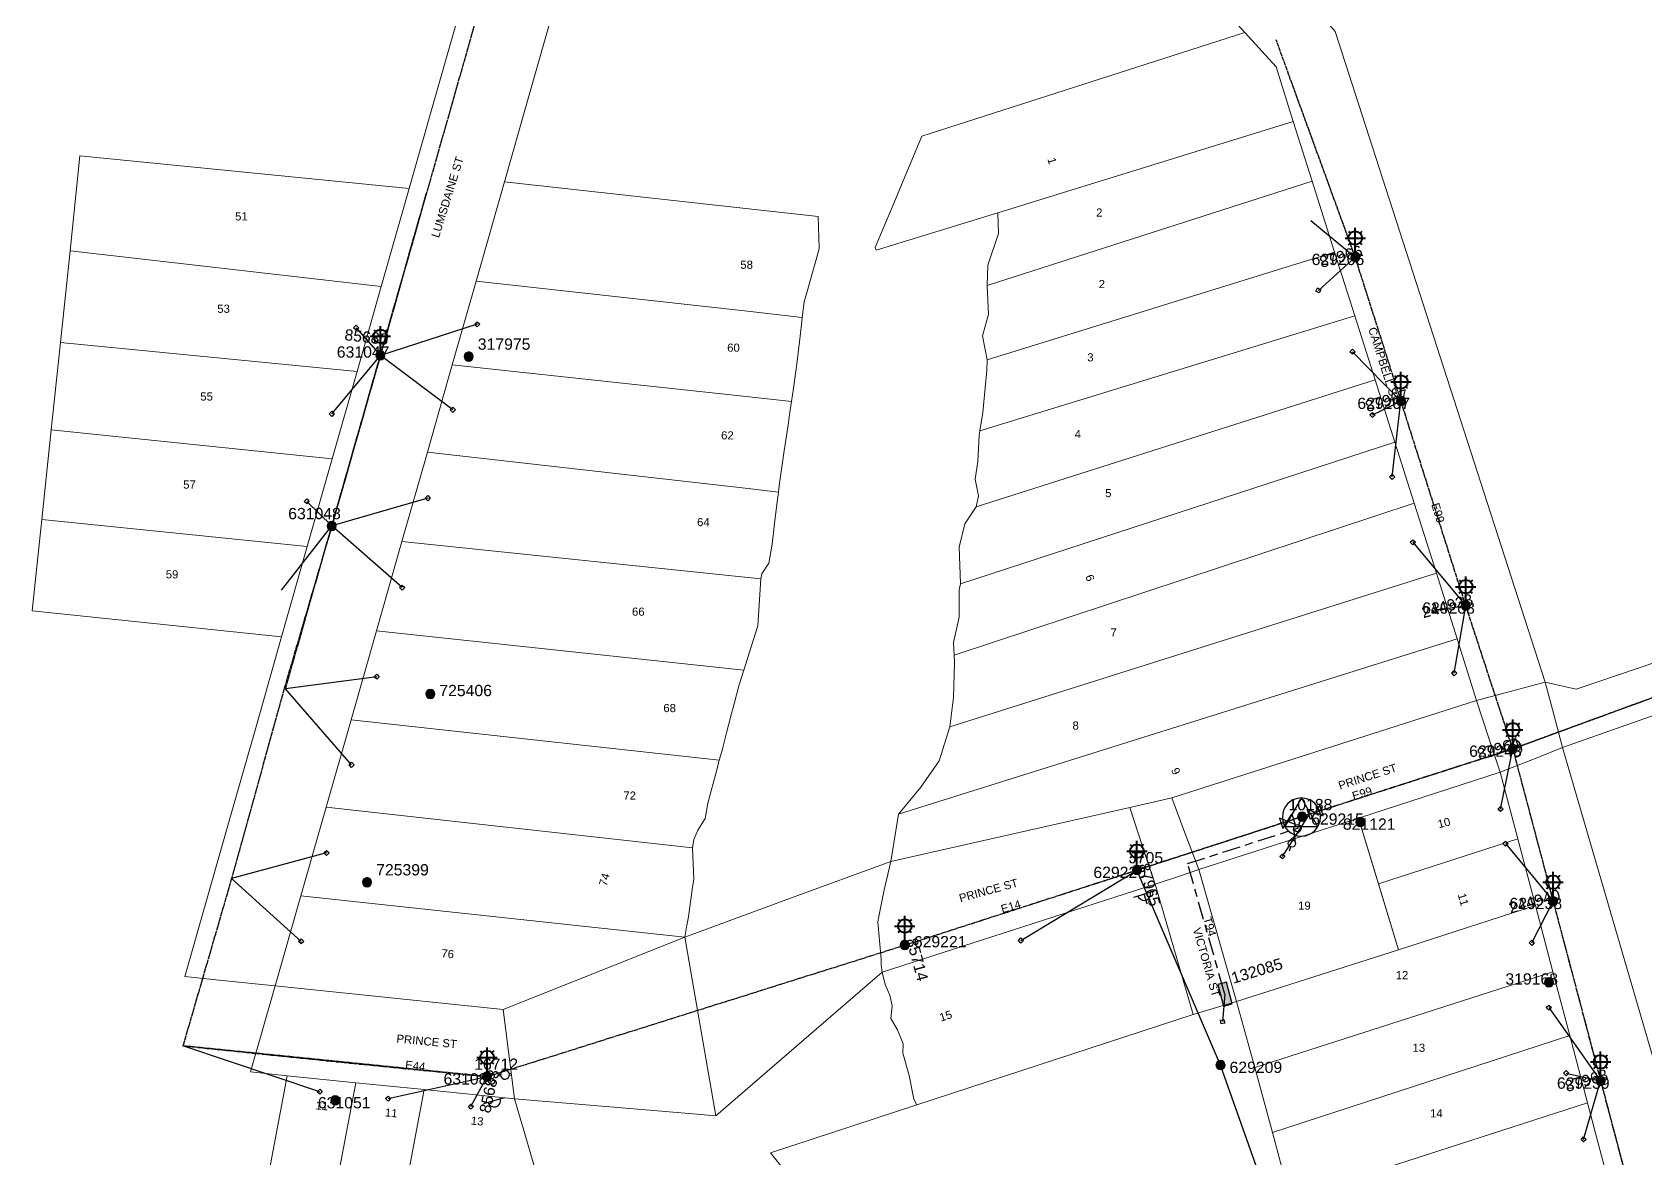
# Model space of a CAD drawing. Header units: metres. Extents: x 279631 to 281436, y 6214523 to 6215859.
# Drawn here: x 279630.8 to 279988, y 6215229 to 6215478.3 of the extents above; entities that cross this region are included whole.
import ezdxf
from ezdxf.enums import TextEntityAlignment as Align

# ---------------------------------------------------------------- set-up
doc = ezdxf.new("R2010")
doc.units = ezdxf.units.M
doc.linetypes.add('Cable Exist OH', pattern=[1, 1, 0])
doc.linetypes.add('Cable Exist UG', pattern=[8.2, 4, -1.2, 1.8, -1.2])
doc.layers.get('0').update_dxf_attribs({"color": 6})
doc.layers.add('Cadastre Land Parcels_SP_EXT', color=9, linetype='Continuous', lineweight=5)
doc.layers.add('Cadastre Roads_SP_EXT', color=9, linetype='Continuous', lineweight=5)
for name, color, linetype in [('Equip_LV_EXT', 7, 'Continuous'), ('Equip_SP_HV_EXT', 7, 'Continuous'), ('Equip_SP_LV_EXT', 7, 'Continuous'), ('Equip_SP_SL_EXT', 7, 'Continuous'), ('Mains_HV_EXT', 7, 'Continuous'), ('Mains_LV_EXT', 7, 'Continuous'), ('Mains_SL_EXT', 7, 'Continuous'), ('Services_SP_EXT', 7, 'Continuous'), ('Sub_SP_TR_HV_LV_EXT', 7, 'Continuous'), ('SupportsOH_SP_TR_HV_LV_SL_EXT', 7, 'Continuous'), ('SupportsUG_SP_LV_EXT', 7, 'Continuous')]:
    doc.layers.add(name, color=color, linetype=linetype)
doc.styles.add('iecARIAL', font='arial.ttf', dxfattribs={"height": 2})
doc.styles.add('POLE_LABEL', font='arial.ttf')
doc.styles.get("Standard").update_dxf_attribs({"font": 'arial.ttf'})

# ---------------------------------------------------------------- blocks, each defined once
blk = doc.blocks.new('SUB_POLE_EXT')
blk.add_wipeout([(0, 4.22), (0.42, 4.2), (0.83, 4.14), (1.21, 4.05), (1.62, 3.9), (1.99, 3.72), (2.35, 3.51), (2.68, 3.26), (2.99, 2.99), (3.28, 2.66), (3.52, 2.34), (3.76, 1.92), (3.9, 1.62), (4.04, 1.23), (4.18, 0.63), (4.22, 0), (4.18, -0.61), (4.06, -1.15), (3.9, -1.62), (3.58, -2.24), (3.22, -2.73), (2.97, -3.01), (2.68, -3.26), (2.36, -3.5), (2, -3.72), (1.64, -3.89), (1.25, -4.03), (0.82, -4.14), (0.42, -4.2), (0, -4.22), (-0.41, -4.2), (-0.8, -4.15), (-1.21, -4.05), (-1.62, -3.9), (-1.99, -3.73), (-2.35, -3.51), (-2.68, -3.26), (-2.96, -3.02), (-3.23, -2.72), (-3.51, -2.35), (-3.71, -2.01), (-3.91, -1.6), (-4.05, -1.21), (-4.16, -0.76), (-4.22, -0.14), (-4.21, 0.39), (-4.14, 0.83), (-4.03, 1.27), (-3.9, 1.63), (-3.71, 2.02), (-3.5, 2.37), (-3.28, 2.67), (-2.99, 2.99), (-2.68, 3.27), (-2.33, 3.52), (-1.98, 3.73), (-1.63, 3.9), (-1.2, 4.05), (-0.78, 4.15), (-0.4, 4.21)])
blk.add_line((2.16, 0.48), (2.16, 0.48, 0))
blk.add_lwpolyline([(-4.22, 0, 1), (4.22, 0, 1)], format="xyb", close=True)
blk.add_lwpolyline([(2.14, 0.52), (0, 4.22), (-3.66, -2.11), (3.66, -2.11)], close=True)
for tag, height, flags, p in [('STREET_CODE', 0.2, 9, (1.5, 0)), ('ASSET_NUM', 2.5, 8, (2, 2)), ('CONSTRUCTED_VOLTAGE', 0.2, 9, (1.5, -0.2)), ('OPERATING_VOLTAGE', 0.2, 9, (1.5, -0.6)), ('OPERATED_BY', 0.2, 9, (1.5, -0.8)), ('ORIENTATION', 0.2, 9, (1.5, -1.2)), ('OWNED_BY', 0.2, 9, (1.5, -1.4)), ('SECONDARY_VOLTAGE', 0.2, 9, (1.5, -1.6)), ('STATE', 0.2, 9, (1.5, -1.8)), ('SUBSTATION_TYPE', 0.2, 9, (1.5, -2)), ('STREETNAME', 0.2, 9, (1.5, -2.8)), ('SUBURB', 0.2, 9, (1.5, -3)), ('Z', 0.2, 1, (1.5, -3.4)), ('NO_PHASES', 0.2, 9, (1.5, -0.4)), ('MAINTAINED_BY', 0.2, 9, (1.5, -1)), ('USAGE', 0.2, 9, (1.5, -2.2)), ('LEGEND', 0.2, 9, (1.5, -2.4)), ('LOCATION', 0.2, 9, (1.5, -2.6)), ('NOTES', 0.2, 9, (1.5, -3.2))]:
    blk.add_attdef(tag, text='', height=height, dxfattribs=dict(flags=flags)).set_placement(p, align=Align.MIDDLE_LEFT)
blk = doc.blocks.new('PILLAR_EXT')
blk.add_hatch(color=256).paths.add_polyline_path([(-2.475, 0.99), (-2.475, -0.99), (2.475, -0.99), (2.475, 0.99)])
blk.add_lwpolyline([(-2.475, -0.99), (2.475, -0.99), (2.475, 0.99), (-2.475, 0.99)], close=True)
at = {"style": 'iecARIAL', "flags": 8}
blk.add_attdef('ASSET_NUM', (1.5, 3.5), '', height=2.5, dxfattribs=at)
for tag, p, flags in [('OWNED_BY', (0, -0.2), 9), ('STATE', (0, -0.4), 9), ('SUPPORT_TYPE', (0, -0.6), 9), ('STREETNAME', (0, -1.8), 9), ('SUBURB', (0, -2), 1), ('USAGE', (0, -0.8), 9), ('LEGEND', (0, -1), 9), ('LOCATION', (0, -1.2), 9), ('NOTES', (0, -1.4), 9), ('PARENT', (0, -1.6), 9)]:
    blk.add_attdef(tag, p, '', height=0.2, dxfattribs=dict(flags=flags))
blk = doc.blocks.new('LV_OH_LINKS_OPEN_EXT')
for p, q in [((-0.17, 4.97), (-0.17, 5.46)), ((0.17, 4.97), (0.17, 5.46)), ((-0.17, 3), (-0.17, 2.5)), ((0.17, 3), (0.17, 2.5))]:
    blk.add_line(p, q)
blk.add_lwpolyline([(0, 2.99, 1), (0, 4.98, 1)], format="xyb", close=True)
at = {"flags": 9}
for tag, p in [('ACTUAL_STATUS', (0, 0)), ('CONSTRUCTED_VOLTAGE', (0, -0.2)), ('OPERATING_VOLTAGE', (0, -0.6)), ('ORIENTATION', (0, -0.8)), ('OWNED_BY', (0, -1)), ('STATE', (0, -1.2)), ('SWITCH_TYPE', (0, -1.4)), ('NO_PHASES', (0, -0.4)), ('USAGE', (0, -1.6)), ('LEGEND', (0, -1.8)), ('NOTES', (0, -2))]:
    blk.add_attdef(tag, text='', height=0.2, dxfattribs=at).set_placement(p, align=Align.MIDDLE_LEFT)
at = {"flags": 1}
blk.add_attdef('Z', (0, 0), '', height=0.2, dxfattribs=at)
blk = doc.blocks.new('LV_OH_LINKS_DISTFUSE_EXT')
for p, q in [((0, 0), (0.96, 0)), ((3.84, 0), (4.8, 0))]:
    blk.add_line(p, q)
blk.add_lwpolyline([(3.84, -1.2), (3.84, 1.2), (0.96, -1.2), (0.96, 1.2)], close=True)
at = {"flags": 9}
for tag, p in [('ACTUAL_STATUS', (0, 0)), ('CONSTRUCTED_VOLTAGE', (0, -0.2)), ('OPERATING_VOLTAGE', (0, -0.6)), ('ORIENTATION', (0, -0.8)), ('OWNED_BY', (0, -1)), ('STATE', (0, -1.2)), ('SWITCH_TYPE', (0, -1.4)), ('NO_PHASES', (0, -0.4)), ('USAGE', (0, -1.6)), ('NOTES', (0, -1.8))]:
    blk.add_attdef(tag, text='', height=0.2, dxfattribs=at).set_placement(p, align=Align.MIDDLE_LEFT)
at = {"flags": 1}
blk.add_attdef('Z', (0, 0), '', height=0.2, dxfattribs=at)
blk = doc.blocks.new('SL_LANTERN_EXT')
at = {"lineweight": 40}
for p, q in [((-2.25, 4.22), (2.25, 4.22)), ((-1.46, 5.68), (-1.06, 5.28)), ((0, 1.97), (0, 6.47)), ((1.46, 5.68), (1.06, 5.28)), ((-1.46, 2.76), (-1.06, 3.16)), ((0, 0), (0, 2.72)), ((1.46, 2.76), (1.06, 3.16))]:
    blk.add_line(p, q, dxfattribs=at)
blk.add_circle((0, 4.22), 1.5, dxfattribs=at)
at = {"style": 'iecARIAL', "flags": 8}
blk.add_attdef('ASSET_NUM', (1.5, 1.5), '', height=2.5, dxfattribs=at)
for tag, p, height, flags in [('OPERATING_VOLTAGE', (0.98, -1.65), 0.2, 9), ('ORIENTATION', (0.98, -1.85), 0.2, 9), ('OWNED_BY', (0.98, -2.05), 0.2, 9), ('STATE', (0.98, -2.25), 0.2, 9), ('CONSTRUCTED_VOLTAGE', (0.98, -0.65), 0.2, 9), ('CONTROL_TYPE', (0.98, -0.85), 0.2, 9), ('LANTERN_PURPOSE', (0.98, -1.05), 0.2, 9), ('LANTERN_TYPE', (0.98, -1.25), 0.2, 9), ('NO_PHASES', (0.98, -1.45), 0.2, 9), ('USAGE', (0.98, -2.45), 0.2, 9), ('CEXIST', (0.98, -2.65), 0.2, 9), ('CNEW', (0.98, -2.85), 0.2, 9), ('CNUMBER', (0.98, -3.05), 0.2, 9), ('CREMOVE', (0.98, -3.25), 0.2, 9), ('CREPLACE', (0.98, -3.45), 0.2, 9), ('LKINGHEIGHT', (0.98, -3.65), 0.2, 9), ('LNUMBER', (2.18, -3.25), 2.5, 8), ('LBRACKET', (0.98, -3.85), 0.2, 9), ('LBRACKETVOCAB', (0.98, -4.05), 0.2, 9), ('LCATEGORY', (0.98, -4.25), 0.2, 9), ('LCHARGE1', (0.98, -4.45), 0.2, 9), ('LCHARGE1PERCENT', (0.98, -4.65), 0.2, 9), ('LCHARGE2', (0.98, -4.85), 0.2, 9), ('LCHARGE2PERCENT', (0.98, -5.05), 0.2, 9), ('LCHARGE3', (0.98, -5.25), 0.2, 9), ('LCHARGE3PERCENT', (0.98, -5.45), 0.2, 9), ('LEXIST', (0.98, -5.65), 0.2, 9), ('LLAMP', (0.98, -5.85), 0.2, 9), ('LLAMPVOCAB', (0.98, -6.05), 0.2, 9), ('LMAST', (0.98, -6.25), 0.2, 9), ('LMASTVOCAB', (0.98, -6.45), 0.2, 9), ('LNEW', (0.98, -6.65), 0.2, 9), ('LANTNUMBER', (0.98, -6.85), 0.2, 9), ('LOUTREACH', (0.98, -7.25), 0.2, 9), ('STREETNAME', (0.98, -9.25), 0.2, 9), ('SUBURB', (0.98, -9.45), 0.2, 1), ('LOUTREACHVOCAB', (0.98, -7.45), 0.2, 9), ('LRATECODE', (0.98, -7.65), 0.2, 9), ('LREMOVE', (0.98, -7.85), 0.2, 9), ('LREPLACE', (0.98, -8.05), 0.2, 9), ('LTYPE', (0.98, -8.25), 0.2, 9), ('LTYPEVOCAB', (0.98, -8.45), 0.2, 9), ('LEGEND', (0.98, -8.65), 0.2, 9), ('LOCATION', (0.98, -8.85), 0.2, 9), ('NOTES', (0.98, -9.05), 0.2, 9)]:
    blk.add_attdef(tag, p, '', height=height, dxfattribs=dict(flags=flags))
blk = doc.blocks.new('CCP_EXT')
blk.add_wipeout([(0, 0.57), (0.57, 0), (0, -0.57), (-0.57, 0)])
blk.add_lwpolyline([(-0.57, 0), (0, 0.57), (0.57, 0), (0, -0.57), (-0.57, 0)])
at = {"flags": 1}
blk.add_attdef('Z', (0, 0), '', height=0.2, dxfattribs=at)
at = {"flags": 9}
for tag, p in [('CCP_TYPE', (0, 0)), ('CONSTRUCTED_VOLTAGE', (0, -0.2)), ('OPERATING_VOLTAGE', (0, -0.6)), ('ORIENTATION', (0, -0.8)), ('OWNED_BY', (0, -1)), ('STATE', (0, -1.8)), ('NO_PHASES', (0, -0.4)), ('USAGE', (0, -1.2)), ('LEGEND', (0, -1.4)), ('LIFE_SUPPORT', (0, -1.6)), ('NOTES', (0, -2))]:
    blk.add_attdef(tag, text='', height=0.2, dxfattribs=at).set_placement(p, align=Align.MIDDLE_LEFT)
blk = doc.blocks.new('POLE_EXT')
blk.add_hatch(color=256).paths.add_polyline_path([(-1, 0, 1), (1, 0, 1)])
blk.add_lwpolyline([(-1, 0, 1), (1, 0, 1)], format="xyb", close=True)
for tag, height, flags, p in [('pNumber', 2.5, 8, (-17.84, 2.07)), ('OWNED_BY', 0.2, 9, (1.35, -0.4)), ('SPECIAL_USE', 0.2, 9, (1.35, -0.8)), ('STATE', 0.2, 9, (1.35, -1)), ('cLV', 0.2, 9, (1.35, -1.4)), ('hDepth', 0.2, 9, (1.35, -1.6)), ('hDia', 0.2, 9, (1.35, -1.8)), ('cHV', 0.2, 9, (1.35, -2)), ('cLinedev', 0.2, 9, (1.35, -3.4)), ('PARENT', 0.2, 9, (1.35, -0.6)), ('USAGE', 0.2, 9, (1.35, -1.2)), ('LBRACKET', 0.2, 9, (1.35, -2.2)), ('LExisting', 0.2, 9, (1.35, -2.4)), ('LANTNUMBER', 0.2, 9, (1.35, -2.6)), ('LOther', 0.2, 9, (1.35, -2.8)), ('LRemove', 0.2, 9, (1.35, -3)), ('LEGEND', 0.2, 9, (1.35, -3.2)), ('LOCATION', 0.2, 9, (1.35, -3.6)), ('pExisting', 0.2, 9, (1.35, -3.8)), ('pFooting', 0.2, 9, (1.35, -4.4)), ('pNew', 0.2, 9, (1.35, -4.6)), ('pRelocate', 0.2, 9, (1.35, -5)), ('pRemove', 0.2, 9, (1.35, -5.2)), ('pReplace', 0.2, 9, (1.35, -5.4)), ('pStay', 0.2, 9, (1.35, -5.6)), ('pType', 0.2, 9, (1.35, -5.8)), ('cspan', 0.2, 9, (1.35, -6)), ('STREETNAME', 0.2, 9, (1.35, -6.2)), ('SUBURB', 0.2, 9, (1.35, -6.4)), ('OPERATED_BY', 0.2, 9, (1.36, -7.01)), ('PFNUMBER', 0.2, 9, (1.35, -4)), ('NEWPFNUMBER', 0.2, 9, (1.35, -4.2)), ('NOTES', 0.2, 9, (1.35, -6.6)), ('MAINTAINED_BY', 0.2, 9, (1.36, -6.81))]:
    blk.add_attdef(tag, text='', height=height, dxfattribs=dict(flags=flags)).set_placement(p, align=Align.MIDDLE_LEFT)
at = {"style": 'POLE_LABEL'}
for tag, height, flags, p in [('STRUCTURE_PLANT_NUMBER', 0.2, 9, (1.35, 0.03)), ('ASSET_NUM', 2.5, 8, (2, 2)), ('STREET_CODE', 0.2, 9, (1.35, -0.2))]:
    blk.add_attdef(tag, text='', height=height, dxfattribs=dict(at, flags=flags)).set_placement(p, align=Align.MIDDLE_LEFT)
at = {"flags": 1}
blk.add_attdef('Z', (1.35, -7.33), '', height=0.2, dxfattribs=at)
blk = doc.blocks.new('LV_UG_DFUSE_CLOSED_EXT')
for points in [[(1, 0), (0, 0)], [(5.04, 0.73), (2.16, -0.72)], [(5.05, -0.71), (2.16, 0.72)], [(6.2, 0.01), (7.2, 0.01)]]:
    blk.add_lwpolyline(points)
for centre in [(1.8, 0), (5.4, 0.01)]:
    blk.add_circle(centre, 0.8)
at = {"flags": 9}
for tag, p in [('ACTUAL_STATUS', (0, 0)), ('CONSTRUCTED_VOLTAGE', (0, -0.2)), ('OPERATING_VOLTAGE', (0, -0.6)), ('ORIENTATION', (0, -0.8)), ('STATE', (0, -1)), ('SWITCH_TYPE', (0, -1.2)), ('NO_PHASES', (0, -0.4)), ('USAGE', (0, -1.4)), ('NOTES', (0, -1.6))]:
    blk.add_attdef(tag, text='', height=0.2, dxfattribs=at).set_placement(p, align=Align.MIDDLE_LEFT)
at = {"flags": 1}
blk.add_attdef('Z', (0, 0), '', height=0.2, dxfattribs=at)
blk = doc.blocks.new('HV_USL_OPEN_EXT')
for p, q in [((0, 7.9), (0, 5.5)), ((2.4, 5.5), (-2.4, 5.5))]:
    blk.add_line(p, q)
blk.add_lwpolyline([(1.44, 5.5, 1), (-1.44, 5.5)], format="xyb")
for tag, height, flags, p in [('STREET_CODE', 0.2, 9, (1.5, 0)), ('ASSET_NUM', 2.5, 8, (2, 2)), ('ACTUAL_STATUS', 0.2, 9, (1.5, -0.2)), ('CONSTRUCTED_VOLTAGE', 0.2, 9, (1.5, -0.4)), ('OPERATING_VOLTAGE', 0.2, 9, (1.5, -0.8)), ('ORIENTATION', 0.2, 9, (1.5, -1)), ('OWNED_BY', 0.2, 9, (1.5, -1.2)), ('OPERATED_BY', 0.2, 9, (1.5, -1.4)), ('STATE', 0.2, 9, (1.5, -1.8)), ('SWITCH_TYPE', 0.2, 9, (1.5, -2)), ('STREETNAME', 0.2, 9, (1.5, -2.8)), ('SUBURB', 0.2, 9, (1.5, -3)), ('Z', 0.2, 1, (1.5, -3.6)), ('NO_PHASES', 0.2, 9, (1.5, -0.6)), ('MAINTAINED_BY', 0.2, 9, (1.5, -1.6)), ('USAGE', 0.2, 9, (1.5, -2.2)), ('LEGEND', 0.2, 9, (1.5, -2.4)), ('LOCATION', 0.2, 9, (1.5, -2.6)), ('NOTES', 0.2, 9, (1.5, -3.2)), ('LABEL_ALIGNMENT', 0.2, 9, (1.5, -3.4))]:
    blk.add_attdef(tag, text='', height=height, dxfattribs=dict(flags=flags)).set_placement(p, align=Align.MIDDLE_LEFT)
blk = doc.blocks.new('HV_USL_CLOSED_EXT')
blk.add_line((2.4, 5.5), (-2.4, 5.5))
blk.add_lwpolyline([(1.44, 5.5, 0.414214), (0, 6.94, 0.414214), (-1.44, 5.5)], format="xyb")
for tag, height, flags, p in [('STREET_CODE', 0.2, 9, (1.5, 0)), ('ASSET_NUM', 2.5, 8, (2, 2)), ('ACTUAL_STATUS', 0.2, 9, (1.5, -0.2)), ('CONSTRUCTED_VOLTAGE', 0.2, 9, (1.5, -0.4)), ('OPERATING_VOLTAGE', 0.2, 9, (1.5, -0.8)), ('ORIENTATION', 0.2, 9, (1.5, -1)), ('OWNED_BY', 0.2, 9, (1.5, -1.2)), ('OPERATED_BY', 0.2, 9, (1.5, -1.4)), ('STATE', 0.2, 9, (1.5, -1.8)), ('SWITCH_TYPE', 0.2, 9, (1.5, -2)), ('STREETNAME', 0.2, 9, (1.5, -2.8)), ('SUBURB', 0.2, 9, (1.5, -3)), ('Z', 0.2, 1, (1.5, -3.6)), ('NO_PHASES', 0.2, 9, (1.5, -0.6)), ('MAINTAINED_BY', 0.2, 9, (1.5, -1.6)), ('USAGE', 0.2, 9, (1.5, -2.2)), ('LEGEND', 0.2, 9, (1.5, -2.4)), ('LOCATION', 0.2, 9, (1.5, -2.6)), ('NOTES', 0.2, 9, (1.5, -3.2)), ('LABEL_ALIGNMENT', 0.2, 9, (1.5, -3.4))]:
    blk.add_attdef(tag, text='', height=height, dxfattribs=dict(flags=flags)).set_placement(p, align=Align.MIDDLE_LEFT)

msp = doc.modelspace()

# ---------------------------------------------------------------- linework, layer by layer
at = {"layer": 'Cadastre Land Parcels_SP_EXT', "linetype": 'Continuous'}
for points in [[(279910, 6215458.59), (279906.18, 6215470.67), (279899.24, 6215478.23), (279827.73, 6215455.31), (279821.39, 6215440.09), (279817.47, 6215430.66), (279817.67, 6215430.12), (279844.62, 6215438.35), (279910, 6215458.59)], [(279914.18, 6215445.33), (279910, 6215458.59), (279844.62, 6215438.35), (279844.77, 6215433.78), (279842.36, 6215426.77), (279842.24, 6215422.29), (279914.18, 6215445.33)], [(279714.25, 6215443.7), (279641.39, 6215450.99), (279639.2, 6215429.93), (279708.1, 6215422.02), (279714.25, 6215443.7)], [(279804.79, 6215437.52), (279735.36, 6215445.18), (279729.11, 6215423.25), (279788.52, 6215416.63), (279801.3, 6215415.21), (279801.72, 6215418.62), (279802.38, 6215420.97), (279803.25, 6215424.08), (279804.27, 6215427.71), (279805.05, 6215430.42), (279804.79, 6215437.52)], [(279919.14, 6215429.68), (279914.18, 6215445.33), (279842.24, 6215422.29), (279842.54, 6215415.87), (279841.19, 6215411.12), (279842.22, 6215405.81), (279919.14, 6215429.68)], [(279708.1, 6215422.02), (279639.2, 6215429.93), (279637.06, 6215409.68), (279702.75, 6215403.25), (279708.1, 6215422.02)], [(279923.6, 6215415.56), (279919.14, 6215429.68), (279842.22, 6215405.81), (279842.15, 6215403.42), (279841.76, 6215399.6), (279841.3, 6215394.13), (279840.58, 6215390.09), (279923.6, 6215415.56)], [(279723.82, 6215404.7), (279788.89, 6215397.7), (279798.91, 6215396.62), (279799.34, 6215399.52), (279799.66, 6215401.65), (279800.06, 6215404.95), (279800.65, 6215409.79), (279801.12, 6215413.65), (279801.3, 6215415.21), (279788.52, 6215416.63), (279729.11, 6215423.25), (279723.82, 6215404.7)], [(279928.12, 6215401.41), (279923.6, 6215415.56), (279840.58, 6215390.09), (279840.48, 6215389.08), (279840.19, 6215383.28), (279839.54, 6215379.38), (279840.33, 6215375.69), (279839.83, 6215373.31), (279928.12, 6215401.41)], [(279702.75, 6215403.25), (279637.06, 6215409.68), (279635.03, 6215390.34), (279697.24, 6215383.93), (279702.75, 6215403.25)], [(279798.91, 6215396.62), (279788.89, 6215397.7), (279723.82, 6215404.7), (279718.31, 6215385.39), (279789.29, 6215377.33), (279796, 6215376.56), (279796.29, 6215378.53), (279797, 6215383.64), (279797.23, 6215385.23), (279797.58, 6215387.59), (279798.14, 6215391.38), (279798.49, 6215393.74), (279798.91, 6215396.62)], [(279836.04, 6215364.39), (279836.35, 6215356.27), (279932.49, 6215387.61), (279928.12, 6215401.41), (279839.83, 6215373.31), (279837.27, 6215369.54), (279836.04, 6215364.39)], [(279697.24, 6215383.93), (279635.03, 6215390.34), (279632.92, 6215370.46), (279691.72, 6215364.49), (279697.24, 6215383.93)], [(279834.81, 6215343.25), (279834.94, 6215340.45), (279936.78, 6215374.07), (279932.49, 6215387.61), (279836.35, 6215356.27), (279836.02, 6215354.94), (279836.06, 6215348.83), (279834.81, 6215343.25)], [(279796, 6215376.56), (279789.29, 6215377.33), (279718.31, 6215385.39), (279712.66, 6215365.58), (279792.11, 6215357.31), (279792.37, 6215358.44), (279793.86, 6215360.81), (279794.61, 6215365.04), (279795.18, 6215369.62), (279795.7, 6215373.8), (279796, 6215376.56)], [(279941.69, 6215358.58), (279936.78, 6215374.07), (279834.94, 6215340.45), (279835.01, 6215338.73), (279834.75, 6215331.09), (279833.96, 6215324.62), (279941.69, 6215358.58)], [(279691.72, 6215364.49), (279632.92, 6215370.46), (279630.82, 6215350.3), (279686.02, 6215344.52), (279691.72, 6215364.49)], [(279792.11, 6215357.31), (279712.66, 6215365.58), (279707.02, 6215345.81), (279788.33, 6215337.15), (279789.98, 6215342.31), (279791.45, 6215346.91), (279792.11, 6215357.31)], [(279788.33, 6215337.15), (279707.02, 6215345.81), (279701.4, 6215326.13), (279782.93, 6215317.18), (279783.62, 6215319.68), (279783.78, 6215320.34), (279784.62, 6215323.58), (279785.35, 6215326.36), (279785.41, 6215326.71), (279786.21, 6215329.68), (279787.25, 6215333.68), (279788.33, 6215337.15)], [(279782.93, 6215317.18), (279701.4, 6215326.13), (279695.89, 6215306.82), (279776.98, 6215297.8), (279777.27, 6215299.68), (279778.19, 6215301.69), (279779.8, 6215304.3), (279780.37, 6215307.68), (279782.37, 6215315.07), (279782.93, 6215317.18)], [(279924.46, 6215304.41), (279928.89, 6215289.83), (279959.71, 6215299.78), (279955.8, 6215314.53), (279924.46, 6215304.41)], [(279776.98, 6215297.8), (279695.89, 6215306.82), (279690.28, 6215287.17), (279775.31, 6215278.04), (279775.73, 6215280.67), (279776.14, 6215282.51), (279776.93, 6215288.57), (279777.2, 6215290.43), (279777.26, 6215290.87), (279776.98, 6215297.8)], [(279928.89, 6215289.83), (279933.32, 6215275.24), (279963.61, 6215285.04), (279959.71, 6215299.78), (279928.89, 6215289.83)], [(279887.84, 6215260.93), (279879.39, 6215289.75), (279819, 6215270.32), (279819.65, 6215267.55), (279820.65, 6215265.18), (279821.22, 6215262.87), (279820.92, 6215260.06), (279822.35, 6215257.5), (279823.65, 6215254.4), (279823.58, 6215252.36), (279824.98, 6215247.41), (279826.01, 6215242.17), (279826.69, 6215240.97), (279887.84, 6215260.93)], [(279775.31, 6215278.04), (279690.28, 6215287.17), (279684.6, 6215267.26), (279735.08, 6215262.04), (279775.31, 6215278.04)], [(279967.48, 6215270.35), (279963.61, 6215285.04), (279933.32, 6215275.24), (279897.41, 6215263.83), (279901.51, 6215249.23), (279967.48, 6215270.35)], [(279782.17, 6215238.51), (279775.31, 6215278.04), (279735.07, 6215262.04), (279737.62, 6215242.26), (279776.22, 6215239.01), (279782.17, 6215238.51)], [(279971.21, 6215256.31), (279967.48, 6215270.35), (279901.51, 6215249.23), (279905.39, 6215234.8), (279971.21, 6215256.31)], [(279794.27, 6215230.3), (279797.43, 6215226.3), (279800.81, 6215223.13), (279804.81, 6215219.38), (279807.19, 6215216.88), (279811.07, 6215212.53), (279814.72, 6215208.42), (279817.86, 6215201.46), (279825.41, 6215194.22), (279831.74, 6215186.47), (279835.43, 6215180.51), (279913.18, 6215205.76), (279909.33, 6215220.12), (279905.39, 6215234.8), (279901.51, 6215249.23), (279897.41, 6215263.83), (279887.84, 6215260.93), (279826.69, 6215240.97), (279794.27, 6215230.3)], [(279975.16, 6215241.35), (279971.21, 6215256.31), (279905.39, 6215234.8), (279909.33, 6215220.12), (279975.16, 6215241.35)], [(279702.44, 6215245.83), (279687.28, 6215247.37), (279675.95, 6215187.46), (279691.11, 6215185.92), (279702.44, 6215245.83)], [(279717.6, 6215244.29), (279702.44, 6215245.83), (279691.11, 6215185.92), (279706.31, 6215184.38), (279717.6, 6215244.29)], [(279737.62, 6215242.26), (279717.6, 6215244.29), (279706.31, 6215184.38), (279726.33, 6215182.34), (279746.34, 6215180.31), (279766.96, 6215178.22), (279757.82, 6215186.11), (279750.93, 6215192.05), (279749.9, 6215197.24), (279748.28, 6215205.32), (279745.48, 6215215.03), (279742.5, 6215225.35), (279739.85, 6215234.55), (279737.62, 6215242.26)], [(279978.93, 6215227.11), (279975.16, 6215241.35), (279909.33, 6215220.12), (279913.18, 6215205.76), (279978.93, 6215227.11)]]:
    msp.add_lwpolyline(points, close=True, dxfattribs=at)
at = {"layer": 'Cadastre Roads_SP_EXT', "linetype": 'Continuous'}
for points in [[(280066.78, 6215350.2), (280064.68, 6215357.19), (280062.64, 6215363.97), (280019.28, 6215348.71), (279972.61, 6215332.96), (279965.76, 6215334.49), (279967.65, 6215327.33), (279969.59, 6215320), (280012.32, 6215335.03), (280059.4, 6215351.5), (280066.78, 6215350.2)], [(279819, 6215270.32), (279818.79, 6215271.94), (279818.76, 6215273.19), (279818.02, 6215281.46), (279818.26, 6215282.63), (279819.45, 6215288.51), (279820.92, 6215294.82), (279798.69, 6215286.64), (279775.31, 6215278.04), (279782.17, 6215238.51), (279819, 6215270.32)]]:
    msp.add_lwpolyline(points, close=True, dxfattribs=at)
at = {"layer": 'Mains_HV_EXT', "linetype": 'Cable Exist OH'}
msp.add_lwpolyline([(279731.52, 6215247.18), (279664.18, 6215253.99)], dxfattribs=at)
at = {"layer": 'Mains_LV_EXT', "linetype": 'Cable Exist OH'}
for points in [[(279923.72, 6215428.54), (279906.22, 6215476.62)], [(279707.9, 6215406.81), (279718.05, 6215442.54)], [(279686.9, 6215333.03), (279697.14, 6215369.05)], [(279958.59, 6215319.72), (279948.2, 6215351.39)], [(279958.59, 6215319.72), (280011.04, 6215338.94)], [(279731.52, 6215247.18), (279824, 6215276.28)], [(279731.52, 6215247.18), (279664.18, 6215253.99)], [(279978.03, 6215246.3), (279987.99, 6215208.62)]]:
    msp.add_lwpolyline(points, dxfattribs=at)
at = {"layer": 'Mains_LV_EXT', "linetype": 'Continuous'}
msp.add_lwpolyline([(279959.1, 6215317.79, 2.508024), (279956.69, 6215319.11)], format="xyb", dxfattribs=at)
at = {"layer": 'Mains_SL_EXT', "linetype": 'Cable Exist OH'}
for points in [[(279958.59, 6215319.72), (279948.2, 6215351.39)], [(280010.98, 6215338.88), (279958.59, 6215319.72)], [(279664.18, 6215253.99), (279699.9, 6215250.29), (279731.52, 6215247.18)], [(279978.03, 6215246.24), (279987.99, 6215208.62), (279995.83, 6215179.01)]]:
    msp.add_lwpolyline(points, dxfattribs=at)
at = {"layer": 'Services_SP_EXT'}
for points in [[(279913.89, 6215436.62), (279923.72, 6215428.54)], [(279685.99, 6215354.81), (279697.14, 6215369.05)]]:
    msp.add_lwpolyline(points, dxfattribs=at)

# ---------------------------------------------------------------- block references
at = {"layer": 'Equip_SP_HV_EXT'}
ref = msp.add_blockref('HV_USL_OPEN_EXT', (279875.4, 6215292.88), dxfattribs=dict(at, rotation=196.7524192461322))
ref.add_attrib('ASSET_NUM', 'J705', dxfattribs={"layer": '0', "height": 2.5}).set_placement((279877.4, 6215293.63), align=Align.BOTTOM_CENTER)
at = {"layer": 'Equip_SP_LV_EXT', "rotation": 276.0193114421369}
msp.add_blockref('LV_OH_LINKS_OPEN_EXT', (279731.52, 6215247.18), dxfattribs=at)
at = {"layer": 'Equip_SP_SL_EXT'}
ref = msp.add_blockref('SL_LANTERN_EXT', (279923.72, 6215428.54), dxfattribs=at)
ref.add_attrib('ASSET_NUM', '87966', dxfattribs={"layer": '0', "height": 2.5, "rotation": 16.1169, "style": 'iecARIAL'}).set_placement((279925.22, 6215430.04), align=Align.MIDDLE_RIGHT)
ref = msp.add_blockref('SL_LANTERN_EXT', (279707.9, 6215406.81), dxfattribs=at)
ref.add_attrib('ASSET_NUM', '85680', dxfattribs={"layer": '0', "height": 2.5, "rotation": 353.2812, "style": 'iecARIAL'}).set_placement((279709.4, 6215408.31), align=Align.BOTTOM_RIGHT)
ref = msp.add_blockref('SL_LANTERN_EXT', (279933.84, 6215396.69), dxfattribs=at)
ref.add_attrib('ASSET_NUM', '87967', dxfattribs={"layer": '0', "height": 2.5, "rotation": 16.5374, "style": 'iecARIAL'}).set_placement((279935.34, 6215398.19), align=Align.MIDDLE_RIGHT)
ref = msp.add_blockref('SL_LANTERN_EXT', (279948.2, 6215351.39), dxfattribs=at)
ref.add_attrib('ASSET_NUM', '244938', dxfattribs={"layer": '0', "height": 2.5, "rotation": 15.2586, "style": 'iecARIAL'}).set_placement((279949.7, 6215352.89), align=Align.MIDDLE_RIGHT)
ref = msp.add_blockref('SL_LANTERN_EXT', (279958.59, 6215319.72), dxfattribs=at)
ref.add_attrib('ASSET_NUM', '87964', dxfattribs={"layer": '0', "height": 2.5, "rotation": 16.7626, "style": 'iecARIAL'}).set_placement((279960.09, 6215321.22), align=Align.MIDDLE_RIGHT)
ref = msp.add_blockref('SL_LANTERN_EXT', (279875.38, 6215292.86), dxfattribs=at)
ref.add_attrib('ASSET_NUM', '87965', dxfattribs={"layer": '0', "height": 2.5, "rotation": 285.1728, "style": 'iecARIAL'}).set_placement((279876.88, 6215294.36), align=Align.MIDDLE_LEFT)
ref = msp.add_blockref('SL_LANTERN_EXT', (279967.52, 6215286), dxfattribs=at)
ref.add_attrib('ASSET_NUM', '244940', dxfattribs={"layer": '0', "height": 2.5, "rotation": 15.1641, "style": 'iecARIAL'}).set_placement((279969.02, 6215287.51), align=Align.MIDDLE_RIGHT)
ref = msp.add_blockref('SL_LANTERN_EXT', (279824, 6215276.28), dxfattribs=at)
ref.add_attrib('ASSET_NUM', '85714', dxfattribs={"layer": '0', "height": 2.5, "rotation": 285.1728, "style": 'iecARIAL'}).set_placement((279825.5, 6215277.78), align=Align.MIDDLE_LEFT)
ref = msp.add_blockref('SL_LANTERN_EXT', (279731.52, 6215247.18), dxfattribs=at)
ref.add_attrib('ASSET_NUM', '85683', dxfattribs={"layer": '0', "height": 2.5, "rotation": 77.8422, "style": 'iecARIAL'}).set_placement((279733.02, 6215248.68), align=Align.MIDDLE_RIGHT)
ref = msp.add_blockref('SL_LANTERN_EXT', (279978.03, 6215246.24), dxfattribs=at)
ref.add_attrib('ASSET_NUM', '87968', dxfattribs={"layer": '0', "height": 2.5, "rotation": 16.7541, "style": 'iecARIAL'}).set_placement((279979.53, 6215247.74), align=Align.MIDDLE_RIGHT)
at = {"layer": 'Sub_SP_TR_HV_LV_EXT'}
ref = msp.add_blockref('SUB_POLE_EXT', (279911.8, 6215304.63), dxfattribs=at)
ref.add_attrib('ASSET_NUM', '10188', dxfattribs={"layer": '0', "height": 2.5}).set_placement((279913.8, 6215305.38), align=Align.BOTTOM_CENTER)
at = {"layer": 'SupportsOH_SP_TR_HV_LV_SL_EXT'}
ref = msp.add_blockref('POLE_EXT', (279923.72, 6215428.54), dxfattribs=at)
ref.add_attrib('ASSET_NUM', '629206', dxfattribs={"layer": '0', "height": 2.5, "style": 'POLE_LABEL'}).set_placement((279925.72, 6215429.29), align=Align.TOP_RIGHT)
ref = msp.add_blockref('POLE_EXT', (279707.9, 6215406.81), dxfattribs=at)
ref.add_attrib('ASSET_NUM', '631047', dxfattribs={"layer": '0', "height": 2.5, "rotation": 0.0612, "style": 'POLE_LABEL'}).set_placement((279709.9, 6215407.56), align=Align.MIDDLE_RIGHT)
ref = msp.add_blockref('POLE_EXT', (279727.46, 6215406.55), dxfattribs=at)
ref.add_attrib('ASSET_NUM', '317975', dxfattribs={"layer": '0', "height": 2.5, "style": 'POLE_LABEL'}).set_placement((279729.46, 6215407.3), align=Align.BOTTOM_LEFT)
ref = msp.add_blockref('POLE_EXT', (279718.94, 6215331.88), dxfattribs=at)
ref.add_attrib('ASSET_NUM', '725406', dxfattribs={"layer": '0', "height": 2.5, "rotation": 0.0046, "style": 'POLE_LABEL'}).set_placement((279720.94, 6215332.63), align=Align.MIDDLE_LEFT)
ref = msp.add_blockref('POLE_EXT', (279958.59, 6215319.72), dxfattribs=at)
ref.add_attrib('ASSET_NUM', '629243', dxfattribs={"layer": '0', "height": 2.5, "rotation": 0.0726, "style": 'POLE_LABEL'}).set_placement((279960.59, 6215320.47), align=Align.TOP_RIGHT)
ref = msp.add_blockref('POLE_EXT', (279924.82, 6215303.56), dxfattribs=at)
ref.add_attrib('ASSET_NUM', '821121', dxfattribs={"layer": '0', "height": 2.5, "style": 'POLE_LABEL'}).set_placement((279926.82, 6215304.31), align=Align.TOP_CENTER)
ref = msp.add_blockref('POLE_EXT', (279704.96, 6215290.21), dxfattribs=at)
ref.add_attrib('ASSET_NUM', '725399', dxfattribs={"layer": '0', "height": 2.5, "rotation": 359.9687, "style": 'POLE_LABEL'}).set_placement((279706.96, 6215290.96), align=Align.BOTTOM_LEFT)
ref = msp.add_blockref('POLE_EXT', (279875.4, 6215292.88), dxfattribs=at)
ref.add_attrib('ASSET_NUM', '629220', dxfattribs={"layer": '0', "height": 2.5, "rotation": 0.016, "style": 'POLE_LABEL'}).set_placement((279877.4, 6215293.63), align=Align.TOP_RIGHT)
ref = msp.add_blockref('POLE_EXT', (279967.52, 6215286), dxfattribs=at)
ref.add_attrib('ASSET_NUM', '629238', dxfattribs={"layer": '0', "height": 2.5, "rotation": 359.9886, "style": 'POLE_LABEL'}).set_placement((279969.52, 6215286.75), align=Align.TOP_RIGHT)
ref = msp.add_blockref('POLE_EXT', (279824, 6215276.28), dxfattribs=at)
ref.add_attrib('ASSET_NUM', '629221', dxfattribs={"layer": '0', "height": 2.5, "rotation": 0.0642, "style": 'POLE_LABEL'}).set_placement((279826, 6215277.03), align=Align.MIDDLE_LEFT)
ref = msp.add_blockref('POLE_EXT', (279966.61, 6215268.04), dxfattribs=at)
ref.add_attrib('ASSET_NUM', '319168', dxfattribs={"layer": '0', "height": 2.5, "style": 'POLE_LABEL'}).set_placement((279968.61, 6215268.79), align=Align.MIDDLE_RIGHT)
ref = msp.add_blockref('POLE_EXT', (279731.52, 6215247.18), dxfattribs=at)
ref.add_attrib('ASSET_NUM', '631083', dxfattribs={"layer": '0', "height": 2.5, "rotation": 0.0673, "style": 'POLE_LABEL'}).set_placement((279733.52, 6215247.93), align=Align.TOP_RIGHT)
ref = msp.add_blockref('POLE_EXT', (279893.89, 6215249.72), dxfattribs=dict(at, rotation=0.04661871426428379))
ref.add_attrib('ASSET_NUM', '629209', dxfattribs={"layer": '0', "height": 2.5, "rotation": 0.0665, "style": 'POLE_LABEL'}).set_placement((279895.89, 6215250.47), align=Align.TOP_LEFT)
at = {"layer": 'SupportsUG_SP_LV_EXT'}
ref = msp.add_blockref('PILLAR_EXT', (279894.87, 6215265.42), dxfattribs=dict(at, rotation=284.8915580390221))
ref.add_attrib('ASSET_NUM', '132085', dxfattribs={"layer": '0', "height": 2.5, "rotation": 16.8157, "style": 'iecARIAL'}).set_placement((279896.37, 6215268.92), align=Align.MIDDLE_LEFT)

# ---------------------------------------------------------------- texts
at = {"layer": 'Cadastre Land Parcels_SP_EXT'}
for s, rotation, p in [('1', 287.5938, (279855.54, 6215450.25)), ('6', 289.2765, (279863.92, 6215357.92)), ('9', 294.5672, (279882.89, 6215315.04)), ('10', 13.8625, (279942.22, 6215302.14)), ('74', 74.091, (279757.97, 6215289.21)), ('11', 286.1021, (279946.38, 6215287.48)), ('76', 354.0888, (279721.32, 6215273.63)), ('15', 17.5714, (279831.99, 6215259.34)), ('11', 354.45, (279693.47, 6215239.95)), ('11', 354.2404, (279708.82, 6215238.4)), ('13', 354.598, (279727.85, 6215236.58))]:
    msp.add_text(s, height=1.8, rotation=rotation, dxfattribs=at).set_placement(p)
for s, p in [('51', (279675.73, 6215436.66)), ('2', (279866.36, 6215437.52)), ('58', (279787.58, 6215425.96)), ('2', (279866.92, 6215421.68)), ('53', (279671.78, 6215416.22)), ('60', (279784.67, 6215407.61)), ('3', (279864.39, 6215405.47)), ('55', (279668.02, 6215396.8)), ('62', (279783.33, 6215388.2)), ('4', (279861.59, 6215388.48)), ('57', (279664.23, 6215377.31)), ('5', (279868.35, 6215375.42)), ('64', (279778.01, 6215368.99)), ('59', (279660.37, 6215357.44)), ('66', (279763.59, 6215349.18)), ('7', (279869.52, 6215344.59)), ('68', (279770.54, 6215327.85)), ('8', (279861.12, 6215323.98)), ('72', (279761.69, 6215308.48)), ('19', (279911.06, 6215284.12)), ('12', (279932.67, 6215268.74)), ('13', (279936.4, 6215252.67)), ('14', (279940.27, 6215238.15))]:
    msp.add_text(s, height=1.8, dxfattribs=at).set_placement(p)
at = {"layer": 'Cadastre Roads_SP_EXT'}
for s, rotation, p in [('LUMSDAINE ST', 72.7447, (279720.84, 6215432.69)), ('CAMPBELL ST', 287.6284, (279926.57, 6215412.7)), ('PRINCE ST', 17.8003, (279920.33, 6215310.67)), ('PRINCE ST', 15.3364, (279836.3, 6215285.75)), ('VICTORIA ST', 285.937, (279887.74, 6215279.83)), ('PRINCE ST', 354.578, (279711.38, 6215254.73))]:
    msp.add_text(s, height=1.8, rotation=rotation, dxfattribs=at).set_placement(p)
at = {"layer": 'Mains_LV_EXT'}
for s, rotation, p in [('E99', 287.3042, (279940.53, 6215373.82)), ('E99', 16.756, (279923.35, 6215308.36)), ('E14', 16.4538, (279845.58, 6215283.33)), ('T94', 285.966, (279890.07, 6215282.22)), ('E44', 353.2957, (279713.3, 6215248.95))]:
    msp.add_text(s, height=1.8, rotation=rotation, dxfattribs=at).set_placement(p)

# ---------------------------------------------------------------- next in the draw order: linework, layer by layer
at = {"layer": 'Cadastre Land Parcels_SP_EXT', "linetype": 'Continuous'}
for points in [[(279946.31, 6215344.06), (279941.69, 6215358.58), (279833.96, 6215324.62), (279831.59, 6215317.03), (279827.58, 6215311.26), (279824.08, 6215307.03), (279822.6, 6215305.29), (279946.31, 6215344.06)], [(279873.8, 6215306.76), (279883.11, 6215308.87), (279950.59, 6215330.44), (279946.31, 6215344.06), (279822.6, 6215305.29), (279820.92, 6215294.82), (279873.8, 6215306.76)], [(279933.32, 6215275.24), (279924.46, 6215304.41), (279889.06, 6215293), (279897.41, 6215263.83), (279933.32, 6215275.24)]]:
    msp.add_lwpolyline(points, close=True, dxfattribs=at)

# ---------------------------------------------------------------- next in the draw order: block references
at = {"layer": 'Equip_LV_EXT'}
for p, rotation in [((279910.99, 6215304.45), 198.0015675717045), ((279912.56, 6215304.96), 17.78514318851051)]:
    msp.add_blockref('LV_OH_LINKS_DISTFUSE_EXT', p, dxfattribs=dict(at, rotation=rotation))
at = {"layer": 'Services_SP_EXT'}
for p, rotation in [((279915.56, 6215421.17), 106.3079301686702), ((279894.34, 6215259.34), 146.8915580903715)]:
    msp.add_blockref('CCP_EXT', p, dxfattribs=dict(at, rotation=rotation))
for p in [(279702.54, 6215412.93), (279729.35, 6215413.69), (279923.1, 6215407.61), (279697.11, 6215393.86), (279723.95, 6215394.76), (279927.55, 6215393.61), (279931.88, 6215379.92), (279691.59, 6215374.49), (279718.37, 6215375.19), (279936.47, 6215365.43), (279712.72, 6215355.41), (279707.09, 6215335.68), (279701.53, 6215316.18), (279955.89, 6215306.39), (279956.98, 6215298.75), (279695.97, 6215296.68), (279690.37, 6215277.1), (279849.71, 6215277.31), (279962.78, 6215276.78), (279966.58, 6215262.44), (279970.42, 6215247.94), (279694.47, 6215243.83), (279709.59, 6215242.31), (279727.94, 6215240.54), (279974.29, 6215233.29)]:
    msp.add_blockref('CCP_EXT', p, dxfattribs=at)
at = {"layer": 'SupportsOH_SP_TR_HV_LV_SL_EXT'}
ref = msp.add_blockref('POLE_EXT', (279911.96, 6215304.68), dxfattribs=at)
ref.add_attrib('ASSET_NUM', '629215', dxfattribs={"layer": '0', "height": 2.5, "rotation": 359.9396, "style": 'POLE_LABEL'}).set_placement((279913.96, 6215305.43), align=Align.TOP_LEFT)

# ---------------------------------------------------------------- next in the draw order: block references
at = {"layer": 'Services_SP_EXT'}
for p, rotation in [((279915.56, 6215421.17), 106.3079301686702), ((279894.34, 6215259.34), 146.8915580903715)]:
    msp.add_blockref('CCP_EXT', p, dxfattribs=dict(at, rotation=rotation))
for p in [(279702.54, 6215412.93), (279729.35, 6215413.69), (279923.1, 6215407.61), (279697.11, 6215393.86), (279723.95, 6215394.76), (279927.55, 6215393.61), (279931.88, 6215379.92), (279691.59, 6215374.49), (279718.37, 6215375.19), (279936.47, 6215365.43), (279712.72, 6215355.41), (279941.22, 6215350.45), (279707.09, 6215335.68), (279945.64, 6215336.48), (279701.53, 6215316.18), (279955.89, 6215306.39), (279956.98, 6215298.75), (279695.97, 6215296.68), (279907.59, 6215295.92), (279690.37, 6215277.1), (279849.71, 6215277.31), (279962.78, 6215276.78), (279966.58, 6215262.44), (279970.42, 6215247.94), (279694.47, 6215243.83), (279709.59, 6215242.31), (279727.94, 6215240.54), (279974.29, 6215233.29)]:
    msp.add_blockref('CCP_EXT', p, dxfattribs=at)

# ---------------------------------------------------------------- next in the draw order: linework, layer by layer
at = {"layer": 'Cadastre Roads_SP_EXT', "linetype": 'Continuous'}
for points in [[(279724.89, 6215481.02), (279719.44, 6215461.91), (279714.25, 6215443.7), (279708.1, 6215422.02), (279702.75, 6215403.25), (279697.24, 6215383.93), (279691.72, 6215364.49), (279686.02, 6215344.52), (279680.45, 6215324.85), (279674.88, 6215305.31), (279669.87, 6215287.71), (279664.61, 6215269.31), (279672.9, 6215268.46), (279684.6, 6215267.26), (279690.28, 6215287.17), (279695.89, 6215306.82), (279701.4, 6215326.13), (279707.02, 6215345.81), (279712.66, 6215365.58), (279718.31, 6215385.39), (279723.82, 6215404.7), (279729.11, 6215423.25), (279735.36, 6215445.18), (279740.64, 6215463.67), (279746.31, 6215483.56)], [(280016.9, 6215143.91), (279991.38, 6215245.43), (279969.59, 6215320), (279963.78, 6215317.69), (279955.8, 6215314.53), (279955.8, 6215314.53), (279959.71, 6215299.78), (279963.61, 6215285.04), (279967.48, 6215270.35), (279971.21, 6215256.31), (279975.16, 6215241.35), (279978.93, 6215227.11)]]:
    msp.add_lwpolyline(points, dxfattribs=at)
for points in [[(279879.39, 6215289.75), (279876.65, 6215298.1), (279873.8, 6215306.76), (279820.92, 6215294.82), (279819.45, 6215288.51), (279818.26, 6215282.63), (279818.02, 6215281.46), (279818.76, 6215273.19), (279818.79, 6215271.94), (279819, 6215270.32), (279879.39, 6215289.75)], [(279897.41, 6215263.83), (279889.06, 6215293), (279885, 6215291.64), (279879.39, 6215289.76), (279887.84, 6215260.93), (279897.41, 6215263.83)], [(279735.07, 6215262.04), (279684.6, 6215267.26), (279679.17, 6215248.2), (279687.28, 6215247.37), (279702.44, 6215245.83), (279717.6, 6215244.29), (279737.62, 6215242.26), (279735.07, 6215262.04)]]:
    msp.add_lwpolyline(points, close=True, dxfattribs=at)
at = {"layer": 'Mains_HV_EXT', "linetype": 'Cable Exist OH'}
for points in [[(279760.3, 6215603.07), (279751.55, 6215560.28), (279741.65, 6215525.79), (279730.25, 6215485.34), (279718.05, 6215442.54), (279707.9, 6215406.81), (279697.14, 6215369.05), (279686.88, 6215334.03), (279674.94, 6215291.01), (279664.18, 6215253.99)], [(279731.52, 6215247.18), (279824, 6215276.28), (279875.4, 6215292.88)]]:
    msp.add_lwpolyline(points, dxfattribs=at)
at = {"layer": 'Mains_LV_EXT', "linetype": 'Cable Exist OH'}
for points in [[(279933.84, 6215396.69), (279923.72, 6215428.54)], [(279697.14, 6215369.05), (279707.9, 6215406.81)], [(279911.61, 6215304.65), (279958.59, 6215319.72)], [(279958.59, 6215319.72), (279967.52, 6215286)], [(279824, 6215276.28), (279875.41, 6215292.9)], [(279967.52, 6215286), (279978.03, 6215246.3)]]:
    msp.add_lwpolyline(points, dxfattribs=at)
at = {"layer": 'Mains_SL_EXT', "linetype": 'Cable Exist OH'}
for points in [[(279933.84, 6215396.69), (279923.72, 6215428.54)], [(279958.59, 6215319.72), (279967.52, 6215286)], [(279824, 6215276.28), (279875.38, 6215292.86)], [(279967.52, 6215286), (279978.03, 6215246.24)]]:
    msp.add_lwpolyline(points, dxfattribs=at)
at = {"layer": 'Services_SP_EXT'}
for points in [[(279923.72, 6215428.54), (279915.56, 6215421.17)], [(279702.54, 6215412.93), (279707.9, 6215406.81)], [(279729.35, 6215413.69), (279707.9, 6215406.81)], [(279697.11, 6215393.86), (279707.9, 6215406.81)], [(279723.95, 6215394.76), (279707.9, 6215406.81)], [(279923.1, 6215407.61), (279933.84, 6215396.69)], [(279927.55, 6215393.61), (279933.84, 6215396.69)], [(279931.88, 6215379.92), (279933.84, 6215396.69)], [(279691.59, 6215374.49), (279697.14, 6215369.05)], [(279718.37, 6215375.19), (279697.14, 6215369.05)], [(279712.72, 6215355.41), (279697.14, 6215369.05)], [(279707.09, 6215335.68), (279686.9, 6215333.03)], [(279701.53, 6215316.18), (279686.9, 6215333.03)], [(279955.89, 6215306.39), (279958.59, 6215319.72)], [(279956.98, 6215298.75), (279967.52, 6215286)], [(279695.97, 6215296.68), (279674.94, 6215291.01)], [(279690.37, 6215277.1), (279674.94, 6215291.01)], [(279849.71, 6215277.31), (279875.41, 6215292.9)], [(279902.65, 6215224.91), (279893.89, 6215249.72), (279875.41, 6215292.75)], [(279962.78, 6215276.78), (279967.52, 6215286)], [(279894.87, 6215265.42), (279894.34, 6215259.34)], [(279966.58, 6215262.44), (279978.03, 6215246.24)], [(279694.47, 6215243.83), (279664.18, 6215253.99)], [(279970.42, 6215247.94), (279978.03, 6215246.24)], [(279709.59, 6215242.31), (279731.52, 6215247.18)], [(279727.94, 6215240.54), (279731.52, 6215247.18)], [(279974.29, 6215233.29), (279978.03, 6215246.24)]]:
    msp.add_lwpolyline(points, dxfattribs=at)

# ---------------------------------------------------------------- next in the draw order: block references
at = {"layer": 'Equip_SP_HV_EXT'}
ref = msp.add_blockref('HV_USL_CLOSED_EXT', (279731.52, 6215247.18), dxfattribs=dict(at, rotation=196.4123827811123))
ref.add_attrib('ASSET_NUM', '16712', dxfattribs={"layer": '0', "height": 2.5}).set_placement((279733.52, 6215247.93), align=Align.BOTTOM_CENTER)
at = {"layer": 'Services_SP_EXT'}
for p in [(279941.22, 6215350.45), (279945.64, 6215336.48), (279907.59, 6215295.92)]:
    msp.add_blockref('CCP_EXT', p, dxfattribs=at)
at = {"layer": 'SupportsOH_SP_TR_HV_LV_SL_EXT'}
ref = msp.add_blockref('POLE_EXT', (279933.84, 6215396.69), dxfattribs=at)
ref.add_attrib('ASSET_NUM', '629207', dxfattribs={"layer": '0', "height": 2.5, "style": 'POLE_LABEL'}).set_placement((279935.84, 6215397.44), align=Align.TOP_RIGHT)
ref = msp.add_blockref('POLE_EXT', (279697.14, 6215369.05), dxfattribs=at)
ref.add_attrib('ASSET_NUM', '631048', dxfattribs={"layer": '0', "height": 2.5, "rotation": 0.0604, "style": 'POLE_LABEL'}).set_placement((279699.14, 6215369.8), align=Align.BOTTOM_RIGHT)
ref = msp.add_blockref('POLE_EXT', (279978.03, 6215246.24), dxfattribs=at)
ref.add_attrib('ASSET_NUM', '629239', dxfattribs={"layer": '0', "height": 2.5, "style": 'POLE_LABEL'}).set_placement((279980.03, 6215246.99), align=Align.TOP_RIGHT)
ref = msp.add_blockref('POLE_EXT', (279697.89, 6215241.9), dxfattribs=at)
ref.add_attrib('ASSET_NUM', '631051', dxfattribs={"layer": '0', "height": 2.5, "rotation": 0.0711, "style": 'POLE_LABEL'}).set_placement((279699.89, 6215242.65), align=Align.TOP_CENTER)

# ---------------------------------------------------------------- next in the draw order: linework, layer by layer
at = {"layer": 'Cadastre Roads_SP_EXT', "linetype": 'Continuous'}
for points in [[(279965.76, 6215334.49), (279919.28, 6215478.47), (279906.66, 6215493.35), (279894.67, 6215483.24), (279899.24, 6215478.23), (279906.18, 6215470.67), (279910, 6215458.59), (279914.18, 6215445.33), (279919.14, 6215429.68), (279923.6, 6215415.56), (279928.12, 6215401.41), (279932.49, 6215387.61), (279936.78, 6215374.07), (279941.69, 6215358.58), (279946.31, 6215344.06), (279950.59, 6215330.44), (279956.92, 6215332.13), (279965.76, 6215334.49)], [(279955.8, 6215314.53), (279953.25, 6215322.34), (279950.59, 6215330.44), (279883.11, 6215308.87), (279886.01, 6215301.12), (279889.06, 6215293), (279924.46, 6215304.41), (279955.8, 6215314.53)]]:
    msp.add_lwpolyline(points, close=True, dxfattribs=at)
at = {"layer": 'Mains_HV_EXT', "linetype": 'Cable Exist OH'}
for points in [[(280032.34, 6215346.22), (280010.98, 6215338.88), (279958.59, 6215319.72), (279911.8, 6215304.63)], [(279911.8, 6215304.63), (279875.4, 6215292.88)]]:
    msp.add_lwpolyline(points, dxfattribs=at)
at = {"layer": 'Mains_LV_EXT', "linetype": 'Cable Exist OH'}
for points in [[(279948.2, 6215351.39), (279933.84, 6215396.69)], [(279875.41, 6215292.9), (279911.61, 6215304.65)]]:
    msp.add_lwpolyline(points, dxfattribs=at)
at = {"layer": 'Mains_LV_EXT', "linetype": 'Cable Exist UG'}
msp.add_lwpolyline([(279894.87, 6215265.42), (279894.65, 6215266.18), (279894.65, 6215266.18), (279886.6, 6215294.31), (279911.04, 6215302.19), (279911.75, 6215304.55)], dxfattribs=at)
at = {"layer": 'Mains_SL_EXT', "linetype": 'Cable Exist OH'}
for points in [[(279948.2, 6215351.39), (279933.84, 6215396.69)], [(279958.59, 6215319.72), (279912, 6215304.71), (279875.38, 6215292.86)]]:
    msp.add_lwpolyline(points, dxfattribs=at)
at = {"layer": 'Services_SP_EXT'}
for points in [[(279936.47, 6215365.43), (279948.2, 6215351.39)], [(279941.22, 6215350.45), (279948.2, 6215351.39)], [(279945.64, 6215336.48), (279948.2, 6215351.39)], [(279907.59, 6215295.92), (279913.57, 6215305.26)]]:
    msp.add_lwpolyline(points, dxfattribs=at)

# ---------------------------------------------------------------- next in the draw order: block references
at = {"layer": 'Equip_LV_EXT', "rotation": 249.4750014291826}
msp.add_blockref('LV_UG_DFUSE_CLOSED_EXT', (279911.58, 6215303.84), dxfattribs=at)
at = {"layer": 'SupportsOH_SP_TR_HV_LV_SL_EXT'}
ref = msp.add_blockref('POLE_EXT', (279948.2, 6215351.39), dxfattribs=at)
ref.add_attrib('ASSET_NUM', '629208', dxfattribs={"layer": '0', "height": 2.5, "style": 'POLE_LABEL'}).set_placement((279950.2, 6215352.14), align=Align.TOP_RIGHT)

doc.saveas('drawing.dxf')
